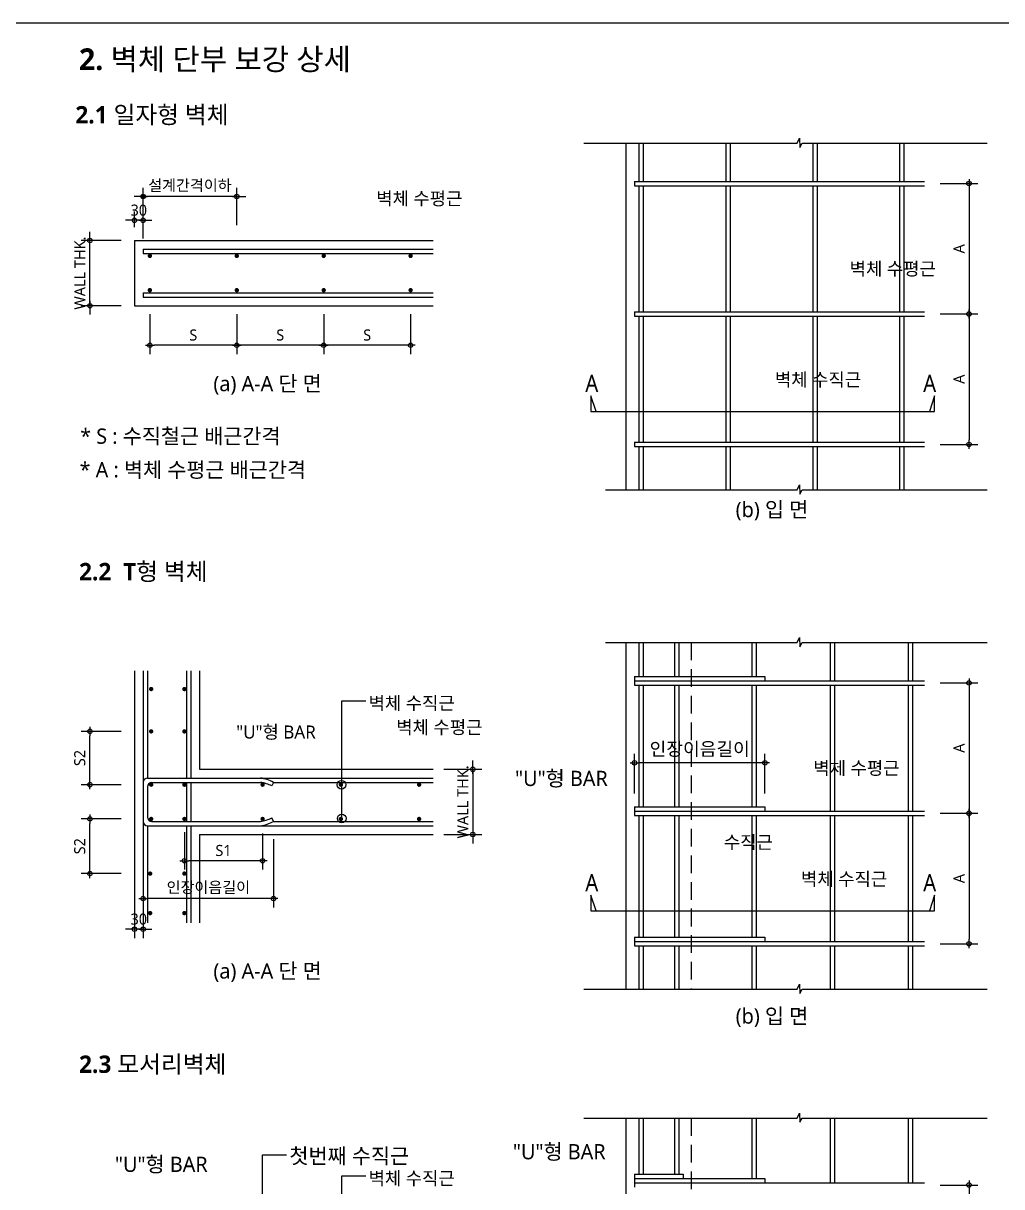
# Model space of a CAD drawing. Header units: millimetres. Extents: x 4573 to 501064, y -176100 to -4304.
# Drawn here: x 280742 to 302814, y -91638 to -65400 of the extents above; entities that cross this region are included whole.
import ezdxf
from ezdxf.enums import TextEntityAlignment as Align

# ---------------------------------------------------------------- set-up
doc = ezdxf.new("R2010")
doc.units = ezdxf.units.MM
doc.header["$LTSCALE"] = 800
doc.linetypes.add('HIDDENX2', pattern=[0.75, 0.5, -0.25])
doc.linetypes.add('PHANTOM', pattern=[25, 20, -1, 1, -1, 1, -1])
doc.layers.get('Defpoints').update_dxf_attribs({"color": 147})
for name, color, linetype in [('BAR', 40, 'Continuous'), ('BAR-S', 4, 'Continuous'), ('DIM', 7, 'Continuous'), ('ELE4', 4, 'Continuous'), ('HID', 7, 'HIDDENX2'), ('MIDDLE', 6, 'Continuous'), ('RXLEADER', 7, 'Continuous'), ('SYM', 7, 'Continuous'), ('TEXT', 3, 'Continuous'), ('W1', 2, 'Continuous')]:
    doc.layers.add(name, color=color, linetype=linetype)
doc.styles.get("Standard").update_dxf_attribs({"font": 'malgun.ttf'})
doc.styles.add('XR-SHEET-맑은고딕', font='malgun.ttf')
doc.styles.add('맑은고딕B', font='malgunbd.ttf')
doc.dimstyles.new('DIM1', dxfattribs={"dimscale": 10, "dimtxt": 3, "dimasz": 1, "dimexe": 2, "dimexo": 3, "dimgap": 1, "dimtad": 1, "dimdec": 0, "dimzin": 0, "dimdsep": 46, "dimtxsty": 'XR-SHEET-맑은고딕', "dimblk1": 'DIMDOT', "dimblk2": 'DIMDOT', "dimsah": 1, "dimcen": -1, "dimdle": 1.5, "dimclrt": 3, "dimadec": 0, "dimazin": 0, "dimtfac": 1, "dimtdec": 0, "dimtix": 1, "dimtmove": 2, "dimatfit": 3, "dimldrblk": 'DIMDOT', "dimfxl": 1, "dimtvp": 1, "dimtolj": 1, "dimtzin": 0, "dimarcsym": 0})

# ---------------------------------------------------------------- blocks, each defined once
blk = doc.blocks.new('DIMDOT')
at = {"layer": 'DIM'}
blk.add_line((1, 0), (-1, 0), dxfattribs=at)
blk.add_circle((0, 0), 0.5, dxfattribs=at)
blk = doc.blocks.new('*D314')
at = {"layer": 'Defpoints', "color": 0, "transparency": 16777216}
for p in [(289930, -82225), (289930, -83695), (290884, -83695)]:
    blk.add_point(p, dxfattribs=at)
at = {"layer": 'DIM', "color": 0, "lineweight": -2, "transparency": 16777216}
for p, q in [((290884, -82125), (290884, -82025)), ((290230, -82225), (291084, -82225)), ((290884, -82225), (290884, -83695)), ((290230, -83695), (291084, -83695)), ((290884, -83795), (290884, -83895))]:
    blk.add_line(p, q, dxfattribs=at)
at = {"layer": 'DIM', "color": 0, "lineweight": -2, "transparency": 16777216, "xscale": 100, "yscale": 100, "zscale": 100}
for p, rotation in [((290884, -82225), 270), ((290884, -83695), 90)]:
    blk.add_blockref('DIMDOT', p, dxfattribs=dict(at, rotation=rotation))
at = {"layer": 'DIM', "color": 4, "transparency": 16777216, "insert": (290659, -82960), "char_height": 250, "attachment_point": 5, "rotation": 90}
blk.add_mtext('\\A1;WALL THK.', dxfattribs=at)
blk = doc.blocks.new('*D318')
at = {"layer": 'Defpoints', "color": 0, "transparency": 16777216}
for p in [(287519, -71658), (289480, -71658), (287519, -72662)]:
    blk.add_point(p, dxfattribs=at)
at = {"layer": 'DIM', "color": 0, "lineweight": -2, "transparency": 16777216}
for p, q in [((287519, -71958), (287519, -72862)), ((289480, -71958), (289480, -72862)), ((289380, -72662), (287619, -72662))]:
    blk.add_line(p, q, dxfattribs=at)
at = {"layer": 'DIM', "color": 0, "lineweight": -2, "transparency": 16777216, "xscale": 100, "yscale": 100, "zscale": 100, "rotation": 180}
blk.add_blockref('DIMDOT', (287519, -72662), dxfattribs=at)
at = {"layer": 'DIM', "color": 0, "lineweight": -2, "transparency": 16777216, "xscale": 100, "yscale": 100, "zscale": 100}
blk.add_blockref('DIMDOT', (289480, -72662), dxfattribs=at)
at = {"layer": 'DIM', "color": 4, "transparency": 16777216, "insert": (288500, -72432), "char_height": 250, "attachment_point": 5}
blk.add_mtext('\\A1;S', dxfattribs=at)
blk = doc.blocks.new('*D319')
at = {"layer": 'Defpoints', "color": 0, "transparency": 16777216}
for p in [(283250, -69844), (283250, -70300), (283446, -70300)]:
    blk.add_point(p, dxfattribs=at)
at = {"layer": 'DIM', "color": 0, "lineweight": -2, "transparency": 16777216}
for p, q in [((283250, -70000), (283250, -69644)), ((283446, -70000), (283446, -69644)), ((283150, -69844), (283050, -69844)), ((283446, -69844), (283250, -69844)), ((283546, -69844), (283646, -69844))]:
    blk.add_line(p, q, dxfattribs=at)
at = {"layer": 'DIM', "color": 0, "lineweight": -2, "transparency": 16777216, "xscale": 100, "yscale": 100, "zscale": 100}
blk.add_blockref('DIMDOT', (283250, -69844), dxfattribs=at)
at = {"layer": 'DIM', "color": 0, "lineweight": -2, "transparency": 16777216, "xscale": 100, "yscale": 100, "zscale": 100, "rotation": 180}
blk.add_blockref('DIMDOT', (283446, -69844), dxfattribs=at)
at = {"layer": 'DIM', "color": 4, "transparency": 16777216, "insert": (283348, -69616), "char_height": 250, "attachment_point": 5}
blk.add_mtext('\\A1;30', dxfattribs=at)
blk = doc.blocks.new('_Dot')
at = {"color": 0, "linetype": 'ByBlock', "lineweight": -2}
blk.add_line((-0.5, 0), (-1, 0), dxfattribs=at)
at = {"color": 0, "linetype": 'ByBlock', "const_width": 0.5}
blk.add_lwpolyline([(-0.25, 0, 1), (0.25, 0, 1)], format="xyb", close=True, dxfattribs=at)
blk = doc.blocks.new('*D320')
at = {"layer": 'Defpoints', "color": 0, "transparency": 16777216}
for p in [(285559, -71658), (287519, -71658), (285559, -72662)]:
    blk.add_point(p, dxfattribs=at)
at = {"layer": 'DIM', "color": 0, "lineweight": -2, "transparency": 16777216}
for p, q in [((285559, -71958), (285559, -72862)), ((287519, -71958), (287519, -72862)), ((287419, -72662), (285659, -72662))]:
    blk.add_line(p, q, dxfattribs=at)
at = {"layer": 'DIM', "color": 0, "lineweight": -2, "transparency": 16777216, "xscale": 100, "yscale": 100, "zscale": 100, "rotation": 180}
blk.add_blockref('DIMDOT', (285559, -72662), dxfattribs=at)
at = {"layer": 'DIM', "color": 0, "lineweight": -2, "transparency": 16777216, "xscale": 100, "yscale": 100, "zscale": 100}
blk.add_blockref('DIMDOT', (287519, -72662), dxfattribs=at)
at = {"layer": 'DIM', "color": 4, "transparency": 16777216, "insert": (286539, -72432), "char_height": 250, "attachment_point": 5}
blk.add_mtext('\\A1;S', dxfattribs=at)
blk = doc.blocks.new('*D321')
at = {"layer": 'Defpoints', "color": 0, "transparency": 16777216}
for p in [(283598, -71658), (285559, -71658), (283598, -72662)]:
    blk.add_point(p, dxfattribs=at)
at = {"layer": 'DIM', "color": 0, "lineweight": -2, "transparency": 16777216}
for p, q in [((283598, -71958), (283598, -72862)), ((285559, -71958), (285559, -72862)), ((285459, -72662), (283698, -72662))]:
    blk.add_line(p, q, dxfattribs=at)
at = {"layer": 'DIM', "color": 0, "lineweight": -2, "transparency": 16777216, "xscale": 100, "yscale": 100, "zscale": 100, "rotation": 180}
blk.add_blockref('DIMDOT', (283598, -72662), dxfattribs=at)
at = {"layer": 'DIM', "color": 0, "lineweight": -2, "transparency": 16777216, "xscale": 100, "yscale": 100, "zscale": 100}
blk.add_blockref('DIMDOT', (285559, -72662), dxfattribs=at)
at = {"layer": 'DIM', "color": 4, "transparency": 16777216, "insert": (284578, -72432), "char_height": 250, "attachment_point": 5}
blk.add_mtext('\\A1;S', dxfattribs=at)
blk = doc.blocks.new('*D291')
at = {"layer": 'Defpoints', "color": 0, "transparency": 16777216}
for p in [(301122, -91600), (301122, -97482), (302076, -97482)]:
    blk.add_point(p, dxfattribs=at)
at = {"layer": 'DIM', "color": 0, "lineweight": -2, "transparency": 16777216}
for p, q in [((301422, -91600), (302276, -91600)), ((302076, -91700), (302076, -97382)), ((301422, -97482), (302276, -97482))]:
    blk.add_line(p, q, dxfattribs=at)
at = {"layer": 'DIM', "color": 0, "lineweight": -2, "transparency": 16777216, "xscale": 100, "yscale": 100, "zscale": 100}
for p, rotation in [((302076, -91600), 90), ((302076, -97482), 270)]:
    blk.add_blockref('DIMDOT', p, dxfattribs=dict(at, rotation=rotation))
at = {"layer": 'DIM', "color": 4, "transparency": 16777216, "insert": (301850, -94541), "char_height": 250, "attachment_point": 5, "rotation": 90}
blk.add_mtext('\\A1;2A', dxfattribs=at)
blk = doc.blocks.new('*D326')
at = {"layer": 'Defpoints', "color": 0, "transparency": 16777216}
for p in [(301122, -71956), (301122, -74897), (302076, -74897)]:
    blk.add_point(p, dxfattribs=at)
at = {"layer": 'DIM', "color": 0, "lineweight": -2, "transparency": 16777216}
for p, q in [((301422, -71956), (302276, -71956)), ((302076, -72056), (302076, -74797)), ((301422, -74897), (302276, -74897))]:
    blk.add_line(p, q, dxfattribs=at)
at = {"layer": 'DIM', "color": 0, "lineweight": -2, "transparency": 16777216, "xscale": 100, "yscale": 100, "zscale": 100}
for p, rotation in [((302076, -71956), 90), ((302076, -74897), 270)]:
    blk.add_blockref('DIMDOT', p, dxfattribs=dict(at, rotation=rotation))
at = {"layer": 'DIM', "color": 4, "transparency": 16777216, "insert": (301851, -73427), "char_height": 250, "attachment_point": 5, "rotation": 90}
blk.add_mtext('\\A1;A', dxfattribs=at)
blk = doc.blocks.new('*D328')
at = {"layer": 'Defpoints', "color": 0, "transparency": 16777216}
for p in [(301122, -83217), (301122, -86158), (302076, -86158)]:
    blk.add_point(p, dxfattribs=at)
at = {"layer": 'DIM', "color": 0, "lineweight": -2, "transparency": 16777216}
for p, q in [((301422, -83217), (302276, -83217)), ((302076, -83317), (302076, -86058)), ((301422, -86158), (302276, -86158))]:
    blk.add_line(p, q, dxfattribs=at)
at = {"layer": 'DIM', "color": 0, "lineweight": -2, "transparency": 16777216, "xscale": 100, "yscale": 100, "zscale": 100}
for p, rotation in [((302076, -83217), 90), ((302076, -86158), 270)]:
    blk.add_blockref('DIMDOT', p, dxfattribs=dict(at, rotation=rotation))
at = {"layer": 'DIM', "color": 4, "transparency": 16777216, "insert": (301851, -84688), "char_height": 250, "attachment_point": 5, "rotation": 90}
blk.add_mtext('\\A1;A', dxfattribs=at)
blk = doc.blocks.new('*D323')
at = {"layer": 'Defpoints', "color": 0, "transparency": 16777216}
for p in [(301122, -80276), (301122, -83217), (302076, -83217)]:
    blk.add_point(p, dxfattribs=at)
at = {"layer": 'DIM', "color": 0, "lineweight": -2, "transparency": 16777216}
for p, q in [((301422, -80276), (302276, -80276)), ((302076, -80376), (302076, -83117)), ((301422, -83217), (302276, -83217))]:
    blk.add_line(p, q, dxfattribs=at)
at = {"layer": 'DIM', "color": 0, "lineweight": -2, "transparency": 16777216, "xscale": 100, "yscale": 100, "zscale": 100}
for p, rotation in [((302076, -80276), 90), ((302076, -83217), 270)]:
    blk.add_blockref('DIMDOT', p, dxfattribs=dict(at, rotation=rotation))
at = {"layer": 'DIM', "color": 4, "transparency": 16777216, "insert": (301851, -81747), "char_height": 250, "attachment_point": 5, "rotation": 90}
blk.add_mtext('\\A1;A', dxfattribs=at)
blk = doc.blocks.new('*D333')
at = {"layer": 'Defpoints', "color": 0, "transparency": 16777216}
for p in [(301122, -69015), (301122, -71956), (302076, -71956)]:
    blk.add_point(p, dxfattribs=at)
at = {"layer": 'DIM', "color": 0, "lineweight": -2, "transparency": 16777216}
for p, q in [((301422, -69015), (302276, -69015)), ((302076, -69115), (302076, -71856)), ((301422, -71956), (302276, -71956))]:
    blk.add_line(p, q, dxfattribs=at)
at = {"layer": 'DIM', "color": 0, "lineweight": -2, "transparency": 16777216, "xscale": 100, "yscale": 100, "zscale": 100}
for p, rotation in [((302076, -69015), 90), ((302076, -71956), 270)]:
    blk.add_blockref('DIMDOT', p, dxfattribs=dict(at, rotation=rotation))
at = {"layer": 'DIM', "color": 4, "transparency": 16777216, "insert": (301851, -70486), "char_height": 250, "attachment_point": 5, "rotation": 90}
blk.add_mtext('\\A1;A', dxfattribs=at)
blk = doc.blocks.new('*D337')
at = {"layer": 'Defpoints', "color": 0, "transparency": 16777216}
for p in [(283446, -69308), (283446, -70300), (285559, -70251)]:
    blk.add_point(p, dxfattribs=at)
at = {"layer": 'DIM', "color": 0, "lineweight": -2, "transparency": 16777216}
for p, q in [((283446, -70000), (283446, -69108)), ((285559, -69951), (285559, -69108)), ((283346, -69308), (283246, -69308)), ((285559, -69308), (283446, -69308)), ((285659, -69308), (285759, -69308))]:
    blk.add_line(p, q, dxfattribs=at)
at = {"layer": 'DIM', "color": 0, "lineweight": -2, "transparency": 16777216, "xscale": 100, "yscale": 100, "zscale": 100}
blk.add_blockref('DIMDOT', (283446, -69308), dxfattribs=at)
at = {"layer": 'DIM', "color": 0, "lineweight": -2, "transparency": 16777216, "xscale": 100, "yscale": 100, "zscale": 100, "rotation": 180}
blk.add_blockref('DIMDOT', (285559, -69308), dxfattribs=at)
at = {"layer": 'DIM', "color": 4, "transparency": 16777216, "insert": (284502, -69069), "char_height": 250, "attachment_point": 5}
blk.add_mtext('\\A1;설계간격이하', dxfattribs=at)
blk = doc.blocks.new('*D340')
at = {"layer": 'Defpoints', "color": 0, "transparency": 16777216}
for p in [(282246, -70300), (283250, -70300), (283250, -71770)]:
    blk.add_point(p, dxfattribs=at)
at = {"layer": 'DIM', "color": 0, "lineweight": -2, "transparency": 16777216}
for p, q in [((282950, -70300), (282046, -70300)), ((282246, -70200), (282246, -70100)), ((282246, -71770), (282246, -70300)), ((282950, -71770), (282046, -71770)), ((282246, -71870), (282246, -71970))]:
    blk.add_line(p, q, dxfattribs=at)
at = {"layer": 'DIM', "color": 0, "lineweight": -2, "transparency": 16777216, "xscale": 100, "yscale": 100, "zscale": 100}
for p, rotation in [((282246, -70300), 270), ((282246, -71770), 90)]:
    blk.add_blockref('DIMDOT', p, dxfattribs=dict(at, rotation=rotation))
at = {"layer": 'DIM', "color": 4, "transparency": 16777216, "insert": (282021, -71035), "char_height": 250, "attachment_point": 5, "rotation": 90}
blk.add_mtext('\\A1;WALL THK.', dxfattribs=at)
blk = doc.blocks.new('*D341')
at = {"layer": 'Defpoints', "color": 0, "transparency": 16777216}
for p in [(282246, -81369), (283250, -81369), (283250, -82571)]:
    blk.add_point(p, dxfattribs=at)
at = {"layer": 'DIM', "color": 0, "lineweight": -2, "transparency": 16777216}
for p, q in [((282950, -81369), (282046, -81369)), ((282246, -82471), (282246, -81469)), ((282950, -82571), (282046, -82571))]:
    blk.add_line(p, q, dxfattribs=at)
at = {"layer": 'DIM', "color": 0, "lineweight": -2, "transparency": 16777216, "xscale": 100, "yscale": 100, "zscale": 100}
for p, rotation in [((282246, -81369), 90), ((282246, -82571), 270)]:
    blk.add_blockref('DIMDOT', p, dxfattribs=dict(at, rotation=rotation))
at = {"layer": 'DIM', "color": 4, "transparency": 16777216, "insert": (282017, -81970), "char_height": 250, "attachment_point": 5, "rotation": 90}
blk.add_mtext('\\A1;S2', dxfattribs=at)
blk = doc.blocks.new('*D342')
at = {"layer": 'Defpoints', "color": 0, "transparency": 16777216}
for p in [(282246, -83344), (283250, -83344), (283250, -84576)]:
    blk.add_point(p, dxfattribs=at)
at = {"layer": 'DIM', "color": 0, "lineweight": -2, "transparency": 16777216}
for p, q in [((282950, -83344), (282046, -83344)), ((282246, -84476), (282246, -83444)), ((282950, -84576), (282046, -84576))]:
    blk.add_line(p, q, dxfattribs=at)
at = {"layer": 'DIM', "color": 0, "lineweight": -2, "transparency": 16777216, "xscale": 100, "yscale": 100, "zscale": 100}
for p, rotation in [((282246, -83344), 90), ((282246, -84576), 270)]:
    blk.add_blockref('DIMDOT', p, dxfattribs=dict(at, rotation=rotation))
at = {"layer": 'DIM', "color": 4, "transparency": 16777216, "insert": (282017, -83960), "char_height": 250, "attachment_point": 5, "rotation": 90}
blk.add_mtext('\\A1;S2', dxfattribs=at)
blk = doc.blocks.new('*D343')
at = {"layer": 'Defpoints', "color": 0, "transparency": 16777216}
for p in [(283446, -83462), (286387, -83499), (283446, -85140)]:
    blk.add_point(p, dxfattribs=at)
at = {"layer": 'DIM', "color": 0, "lineweight": -2, "transparency": 16777216}
for p, q in [((283446, -83762), (283446, -85340)), ((286387, -83799), (286387, -85340)), ((286287, -85140), (283546, -85140))]:
    blk.add_line(p, q, dxfattribs=at)
at = {"layer": 'DIM', "color": 0, "lineweight": -2, "transparency": 16777216, "xscale": 100, "yscale": 100, "zscale": 100, "rotation": 180}
blk.add_blockref('DIMDOT', (283446, -85140), dxfattribs=at)
at = {"layer": 'DIM', "color": 0, "lineweight": -2, "transparency": 16777216, "xscale": 100, "yscale": 100, "zscale": 100}
blk.add_blockref('DIMDOT', (286387, -85140), dxfattribs=at)
at = {"layer": 'DIM', "color": 4, "transparency": 16777216, "insert": (284917, -84900), "char_height": 250, "attachment_point": 5}
blk.add_mtext('\\A1;\\A1;인장이음길이', dxfattribs=at)
blk = doc.blocks.new('*D344')
at = {"layer": 'Defpoints', "color": 0, "transparency": 16777216}
for p in [(283250, -84840), (283446, -84840), (283250, -85831)]:
    blk.add_point(p, dxfattribs=at)
at = {"layer": 'DIM', "color": 0, "lineweight": -2, "transparency": 16777216}
for p, q in [((283250, -85140), (283250, -86031)), ((283446, -85140), (283446, -86031)), ((283150, -85831), (283050, -85831)), ((283446, -85831), (283250, -85831)), ((283546, -85831), (283646, -85831))]:
    blk.add_line(p, q, dxfattribs=at)
at = {"layer": 'DIM', "color": 0, "lineweight": -2, "transparency": 16777216, "xscale": 100, "yscale": 100, "zscale": 100}
blk.add_blockref('DIMDOT', (283250, -85831), dxfattribs=at)
at = {"layer": 'DIM', "color": 0, "lineweight": -2, "transparency": 16777216, "xscale": 100, "yscale": 100, "zscale": 100, "rotation": 180}
blk.add_blockref('DIMDOT', (283446, -85831), dxfattribs=at)
at = {"layer": 'DIM', "color": 4, "transparency": 16777216, "insert": (283348, -85603), "char_height": 250, "attachment_point": 5}
blk.add_mtext('\\A1;30', dxfattribs=at)
blk = doc.blocks.new('*D345')
at = {"layer": 'Defpoints', "color": 0, "transparency": 16777216}
for p in [(284377, -83344), (286141, -83372), (284377, -84287)]:
    blk.add_point(p, dxfattribs=at)
at = {"layer": 'DIM', "color": 0, "lineweight": -2, "transparency": 16777216}
for p, q in [((284377, -83644), (284377, -84487)), ((286141, -83672), (286141, -84487)), ((286041, -84287), (284477, -84287))]:
    blk.add_line(p, q, dxfattribs=at)
at = {"layer": 'DIM', "color": 0, "lineweight": -2, "transparency": 16777216, "xscale": 100, "yscale": 100, "zscale": 100, "rotation": 180}
blk.add_blockref('DIMDOT', (284377, -84287), dxfattribs=at)
at = {"layer": 'DIM', "color": 0, "lineweight": -2, "transparency": 16777216, "xscale": 100, "yscale": 100, "zscale": 100}
blk.add_blockref('DIMDOT', (286141, -84287), dxfattribs=at)
at = {"layer": 'DIM', "color": 4, "transparency": 16777216, "insert": (285259, -84057), "char_height": 250, "attachment_point": 5}
blk.add_mtext('\\A1;S1', dxfattribs=at)
blk = doc.blocks.new('*D347')
at = {"layer": 'Defpoints', "color": 0, "transparency": 16777216}
for p in [(294530, -91551), (297472, -91551), (294530, -92542)]:
    blk.add_point(p, dxfattribs=at)
at = {"layer": 'DIM', "color": 0, "lineweight": -2, "transparency": 16777216}
for p, q in [((294530, -91851), (294530, -92742)), ((297472, -91851), (297472, -92742)), ((297372, -92542), (294630, -92542))]:
    blk.add_line(p, q, dxfattribs=at)
at = {"layer": 'DIM', "color": 0, "lineweight": -2, "transparency": 16777216, "xscale": 100, "yscale": 100, "zscale": 100, "rotation": 180}
blk.add_blockref('DIMDOT', (294530, -92542), dxfattribs=at)
at = {"layer": 'DIM', "color": 0, "lineweight": -2, "transparency": 16777216, "xscale": 100, "yscale": 100, "zscale": 100}
blk.add_blockref('DIMDOT', (297472, -92542), dxfattribs=at)
at = {"layer": 'DIM', "color": 3, "transparency": 16777216, "insert": (296001, -92246), "char_height": 300, "attachment_point": 5, "style": 'XR-SHEET-맑은고딕'}
blk.add_mtext('\\A1;인장이음길이', dxfattribs=at)
blk = doc.blocks.new('*D348')
at = {"layer": 'Defpoints', "color": 0, "transparency": 16777216}
for p in [(294530, -82079), (294530, -83070), (297472, -83070)]:
    blk.add_point(p, dxfattribs=at)
at = {"layer": 'DIM', "color": 0, "lineweight": -2, "transparency": 16777216}
for p, q in [((294530, -82770), (294530, -81879)), ((297372, -82079), (294630, -82079)), ((297472, -82770), (297472, -81879))]:
    blk.add_line(p, q, dxfattribs=at)
at = {"layer": 'DIM', "color": 0, "lineweight": -2, "transparency": 16777216, "xscale": 100, "yscale": 100, "zscale": 100, "rotation": 180}
blk.add_blockref('DIMDOT', (294530, -82079), dxfattribs=at)
at = {"layer": 'DIM', "color": 0, "lineweight": -2, "transparency": 16777216, "xscale": 100, "yscale": 100, "zscale": 100}
blk.add_blockref('DIMDOT', (297472, -82079), dxfattribs=at)
at = {"layer": 'DIM', "color": 3, "transparency": 16777216, "insert": (296001, -81782), "char_height": 300, "attachment_point": 5, "style": 'XR-SHEET-맑은고딕'}
blk.add_mtext('\\A1;인장이음길이', dxfattribs=at)

msp = doc.modelspace()

# ---------------------------------------------------------------- linework, layer by layer
at = {"layer": 'BAR'}
for p, q in [((294628.5, -68105.2), (294628.5, -68966.1)), ((294726.5, -68105.2), (294726.5, -68966.1)), ((296589.3, -68105.2), (296589.3, -68966.1)), ((296687.3, -68105.2), (296687.3, -68966.1)), ((298550, -68105.2), (298550, -68966.1)), ((298648.1, -68105.2), (298648.1, -68966.1)), ((300510.8, -68105.2), (300510.8, -68966.1)), ((300608.9, -68105.2), (300608.9, -68966.1)), ((294530.4, -68966.1), (301075.7, -68966.1)), ((294530.4, -68966.1), (294530.4, -69064.1)), ((294530.4, -69064.1), (301075.7, -69064.1)), ((294628.5, -69064.1), (294628.5, -71907.3)), ((294726.5, -69064.1), (294726.5, -71907.3)), ((296589.3, -69064.1), (296589.3, -71907.3)), ((296687.3, -69064.1), (296687.3, -71907.3)), ((298550, -69064.1), (298550, -71907.3)), ((298648.1, -69064.1), (298648.1, -71907.3)), ((300510.8, -69064.1), (300510.8, -71907.3)), ((300608.9, -69064.1), (300608.9, -71907.3)), ((283446, -70495.7), (286093.1, -70495.7)), ((283446, -70495.7), (283446, -70593.8)), ((286093.1, -70495.7), (289991.3, -70495.7)), ((283446, -70593.8), (289991.3, -70593.8)), ((283446, -71476.1), (289991.3, -71476.1)), ((283446, -71476.1), (283446, -71574.2)), ((283446, -71574.2), (286093.1, -71574.2)), ((286093.1, -71574.2), (289991.3, -71574.2)), ((294530.4, -71907.3), (301075.7, -71907.3)), ((294530.4, -71907.3), (294530.4, -72005.3)), ((294530.4, -72005.3), (301075.7, -72005.3)), ((294628.5, -72005.3), (294628.5, -74848.4)), ((294726.5, -72005.3), (294726.5, -74848.4)), ((296589.3, -72005.3), (296589.3, -74848.4)), ((296687.3, -72005.3), (296687.3, -74848.4)), ((298550, -72005.3), (298550, -74848.4)), ((298648.1, -72005.3), (298648.1, -74848.4)), ((300510.8, -72005.3), (300510.8, -74848.4)), ((300608.9, -72005.3), (300608.9, -74848.4)), ((294530.4, -74848.4), (301075.7, -74848.4)), ((294530.4, -74848.4), (294530.4, -74946.5)), ((294530.4, -74946.5), (301075.7, -74946.5)), ((294628.5, -74946.5), (294628.5, -75922.4)), ((294726.5, -74946.5), (294726.5, -75922.4)), ((296589.3, -74946.5), (296589.3, -75922.4)), ((296687.3, -74946.5), (296687.3, -75922.4)), ((298550, -74946.5), (298550, -75922.4)), ((298648.1, -74946.5), (298648.1, -75922.4)), ((300510.8, -74946.5), (300510.8, -75922.4)), ((300608.9, -74946.5), (300608.9, -75922.4)), ((294628.5, -79366.1), (294628.5, -80129)), ((294726.5, -79366.1), (294726.5, -80129)), ((295435.6, -79366.1), (295435.6, -80129)), ((295533.6, -79366.1), (295533.6, -80129)), ((297177.5, -79366.1), (297177.5, -80129)), ((297275.5, -79366.1), (297275.5, -80129)), ((298942.2, -79366.1), (298942.2, -80227)), ((299040.2, -79366.1), (299040.2, -80227)), ((300706.9, -79366.1), (300706.9, -80227)), ((300804.9, -79366.1), (300804.9, -80227)), ((283446, -80002.7), (283446, -82518.8)), ((283544.1, -80002.7), (283544.1, -82420.8)), ((284426.4, -80002.7), (284426.4, -82420.8)), ((284524.5, -80002.7), (284524.5, -82420.8)), ((294530.4, -80129), (297471.6, -80129)), ((294530.4, -80129), (294530.4, -80325)), ((294530.4, -80227), (301075.7, -80227)), ((297471.6, -80129), (297471.6, -80227)), ((294530.4, -80325), (301075.7, -80325)), ((294628.5, -80325), (294628.5, -83070.1)), ((294726.5, -80325), (294726.5, -83070.1)), ((295435.6, -80325), (295435.6, -83070.1)), ((295533.6, -80325), (295533.6, -83070.1)), ((297177.5, -80325), (297177.5, -83070.1)), ((297275.5, -80325), (297275.5, -83070.1)), ((298942.2, -80325), (298942.2, -83168.2)), ((299040.2, -80325), (299040.2, -83168.2)), ((300706.9, -80325), (300706.9, -83168.2)), ((300804.9, -80325), (300804.9, -83168.2)), ((283446, -82518.8), (283446, -83401.2)), ((283544.1, -82420.8), (286093.1, -82420.8)), ((283544.1, -82616.9), (283544.1, -83303.2)), ((283642.1, -82518.8), (286093.1, -82518.8)), ((284426.4, -82518.8), (284426.4, -83401.2)), ((284524.5, -82518.8), (284524.5, -83401.2)), ((286093.1, -82420.8), (289991.3, -82420.8)), ((286387.2, -82518.8), (286349.9, -82598.5)), ((286387.2, -82518.8), (289991.3, -82518.8)), ((294530.4, -83070.1), (297471.6, -83070.1)), ((294530.4, -83070.1), (294530.4, -83266.2)), ((294530.4, -83168.2), (301075.7, -83168.2)), ((297471.6, -83070.1), (297471.6, -83168.2)), ((283446, -83401.2), (283446, -85688.5)), ((283642.1, -83401.2), (286093.1, -83401.2)), ((286387.2, -83401.2), (286349.9, -83321.6)), ((286387.2, -83401.2), (289991.3, -83401.2)), ((294530.4, -83266.2), (301075.7, -83266.2)), ((294628.5, -83266.2), (294628.5, -86011.3)), ((294726.5, -83266.2), (294726.5, -86011.3)), ((295435.6, -83266.2), (295435.6, -86011.3)), ((295533.6, -83266.2), (295533.6, -86011.3)), ((297177.5, -83266.2), (297177.5, -86011.3)), ((297275.5, -83266.2), (297275.5, -86011.3)), ((298942.2, -83266.2), (298942.2, -86109.3)), ((299040.2, -83266.2), (299040.2, -86109.3)), ((300706.9, -83266.2), (300706.9, -86109.3)), ((300804.9, -83266.2), (300804.9, -86109.3)), ((283544.1, -83499.2), (283544.1, -85688.5)), ((283544.1, -83499.2), (286093.1, -83499.2)), ((284426.4, -83499.2), (284426.4, -85688.5)), ((284524.5, -83499.2), (284524.5, -85688.5)), ((286093.1, -83499.2), (289991.3, -83499.2)), ((294530.4, -86011.3), (297471.6, -86011.3)), ((294530.4, -86011.3), (294530.4, -86207.4)), ((297471.6, -86011.3), (297471.6, -86109.3)), ((294530.4, -86109.3), (301075.7, -86109.3)), ((294530.4, -86207.4), (301075.7, -86207.4)), ((294628.5, -86207.4), (294628.5, -87183.3)), ((294726.5, -86207.4), (294726.5, -87183.3)), ((295435.6, -86207.4), (295435.6, -87183.3)), ((295533.6, -86207.4), (295533.6, -87183.3)), ((297177.5, -86207.4), (297177.5, -87183.3)), ((297275.5, -86207.4), (297275.5, -87183.3)), ((298942.2, -86207.4), (298942.2, -87183.3)), ((299040.2, -86207.4), (299040.2, -87183.3)), ((300706.9, -86207.4), (300706.9, -87183.3)), ((300804.9, -86207.4), (300804.9, -87183.3)), ((294628.5, -90091.3), (294628.5, -91353)), ((294726.5, -90091.3), (294726.5, -91353)), ((295435.6, -90091.3), (295435.6, -91353)), ((295533.6, -90091.3), (295533.6, -91353)), ((297177.5, -90091.3), (297177.5, -91453.1)), ((297275.5, -90091.3), (297275.5, -91453.1)), ((298942.2, -90091.3), (298942.2, -91551.1)), ((299040.2, -90091.3), (299040.2, -91551.1)), ((300706.9, -90091.3), (300706.9, -91551.1)), ((300804.9, -90091.3), (300804.9, -91551.1)), ((294530.4, -91353), (294530.4, -91549)), ((294530.4, -91353), (295631.6, -91353)), ((294530.4, -91453.1), (297471.6, -91453.1)), ((294530.4, -91453.1), (294530.4, -91649.1)), ((294530.4, -91551.1), (301075.7, -91551.1)), ((295631.6, -91353), (295631.6, -91451)), ((297471.6, -91453.1), (297471.6, -91551.1))]:
    msp.add_line(p, q, dxfattribs=at)
for centre, radius, start, end in [((283544.1, -82518.8), 98, 90, 180), ((283642.1, -82616.9), 98, 90, 180), ((285933.6, -83389.6), 981.8, 62.48113, 80.64897), ((285933.6, -83487.6), 981.8, 64.90803, 80.64897), ((283544.1, -83401.2), 98, 180, 270), ((283642.1, -83303.2), 98, 180, 270), ((285933.6, -82432.4), 981.8, 279.35103, 295.09197), ((285933.6, -82530.4), 981.8, 279.35103, 297.51887)]:
    msp.add_arc(centre, radius, start, end, dxfattribs=at)
at = {"layer": 'BAR-S', "const_width": 49}
for points in [[(283573.2, -70646.2, 1), (283622.3, -70646.2, 1)], [(285534, -70646.2, 1), (285583, -70646.2, 1)], [(287494.8, -70646.2, 1), (287543.8, -70646.2, 1)], [(289455.6, -70646.2, 1), (289504.6, -70646.2, 1)], [(283573.2, -71419.3, 1), (283622.3, -71419.3, 1)], [(285534, -71419.3, 1), (285583, -71419.3, 1)], [(287494.8, -71419.3, 1), (287543.8, -71419.3, 1)], [(289455.6, -71419.3, 1), (289504.6, -71419.3, 1)], [(283602.6, -80414.4, 1), (283651.7, -80414.4, 1)], [(284352.2, -80414.4, 1), (284401.3, -80414.4, 1)], [(283602.6, -81369.3, 1), (283651.7, -81369.3, 1)], [(284352.2, -81369.3, 1), (284401.3, -81369.3, 1)], [(283602.6, -82571.3, 1), (283651.7, -82571.3, 1)], [(284352.2, -82571.3, 1), (284401.3, -82571.3, 1)], [(286116.9, -82571.3, 1), (286166, -82571.3, 1)], [(287881.6, -82571.3, 1), (287930.7, -82571.3, 1)], [(289646.4, -82571.3, 1), (289695.4, -82571.3, 1)], [(283602.6, -83344.4, 1), (283651.7, -83344.4, 1)], [(284352.2, -83344.4, 1), (284401.3, -83344.4, 1)], [(286116.9, -83344.4, 1), (286166, -83344.4, 1)], [(287881.6, -83344.4, 1), (287930.7, -83344.4, 1)], [(289646.4, -83344.4, 1), (289695.4, -83344.4, 1)], [(283580.3, -84576.4, 1), (283629.3, -84576.4, 1)], [(284352.2, -84576.4, 1), (284401.3, -84576.4, 1)], [(283580.3, -85467.6, 1), (283629.3, -85467.6, 1)], [(284352.2, -85467.6, 1), (284401.3, -85467.6, 1)]]:
    msp.add_lwpolyline(points, format="xyb", close=True, dxfattribs=at)
at = {"layer": 'DIM'}
for p, q in [((283446, -70250.6), (283446, -69210.3)), ((283446, -83462.3), (283446, -85139.7))]:
    msp.add_line(p, q, dxfattribs=at)
at = {"layer": 'ELE4'}
msp.add_lwpolyline([(256950, -116700), (325650, -116700), (325650, -65400), (256950, -65400)], close=True, dxfattribs=at)
at = {"layer": 'HID'}
for p, q in [((295804.9, -79366.1), (295804.9, -87183.3)), ((295804.9, -90091.3), (295804.9, -98507.4))]:
    msp.add_line(p, q, dxfattribs=at)
at = {"layer": 'RXLEADER'}
for points in [[(288154.9, -71476.1, 0, 98, 0), (288154.9, -71182, 0, 0, 0), (288154.9, -69315.1, 0, 0, 0), (288608.1, -69315.1, 0, 0, 0)], [(288154.9, -70495.7, 0, 98, 0), (288154.9, -70201.6, 0, 0, 0), (288154.9, -69315.1, 0, 0, 0), (288608.1, -69315.1, 0, 0, 0)], [(298915.1, -71907.3, 0, 98, 0), (298915.1, -71613.1, 0, 0, 0), (298915.1, -70937, 0, 0, 0), (299368.3, -70937, 0, 0, 0)], [(296687.3, -73413, 0, 98, 0), (296981.4, -73413, 0, 0, 0), (297611.9, -73413, 0, 0, 0)], [(285028.2, -82420.8, 0, 98, 0), (285028.2, -82126.7, 0, 0, 0), (285028.2, -81373.8, 0, 0, 0), (285481.4, -81373.8, 0, 0, 0)], [(288606.7, -82420.8, 0, 98, 0), (288606.7, -82126.7, 0, 0, 0), (288606.7, -81240.1, 0, 0, 0), (289059.8, -81240.1, 0, 0, 0)], [(288606.7, -83401.2, 0, 98, 0), (288606.7, -83107.1, 0, 0, 0), (288606.7, -81240.1, 0, 0, 0), (289059.8, -81240.1, 0, 0, 0)], [(298096, -83168.2, 0, 98, 0), (298096, -82874.1, 0, 0, 0), (298096, -82197.9, 0, 0, 0), (298549.2, -82197.9, 0, 0, 0)], [(295240, -83070.1, 0, 98, 0), (295240, -82776, 0, 0, 0), (295240, -82479.1, 0, 0, 0), (294121.8, -82479.1, 0, 0, 0)], [(295533.6, -83844.8, 0, 98, 0), (295827.7, -83844.8, 0, 0, 0), (296458.2, -83844.8, 0, 0, 0)], [(297275.5, -84673.9, 0, 98, 0), (297569.7, -84673.9, 0, 0, 0), (298200.1, -84673.9, 0, 0, 0)], [(295240, -91353, 0, 98, 0), (295240, -91058.8, 0, 0, 0), (295240, -90897.8, 0, 0, 0), (294121.8, -90897.8, 0, 0, 0)], [(285263.4, -92658.7, 0, 98, 0), (285263.4, -92364.6, 0, 0, 0), (285263.4, -91147.4, 0, 0, 0), (284810.2, -91147.4, 0, 0, 0)]]:
    msp.add_lwpolyline(points, format="xyseb", dxfattribs=at)
for points in [[(287925.9, -83331.9), (287925.9, -80678.9), (288467.1, -80678.9)], [(286140.6, -93569.8), (286140.6, -90916.8), (286681.9, -90916.8)], [(287925.9, -93569.8), (287925.9, -91395.1), (288467.1, -91395.1)]]:
    msp.add_lwpolyline(points, dxfattribs=at)
for centre in [(287919.1, -82571.3), (287925.9, -83331.9)]:
    msp.add_circle(centre, 98, dxfattribs=at)
at = {"layer": 'SYM'}
for points in [[(293386, -68105.2), (298203, -68105.2), (298252.7, -67993.6), (298261.4, -68199.1), (298310.4, -68105.2), (302489.1, -68105.2)], [(293873.3, -75922.4), (298203, -75922.4), (298252.7, -75810.8), (298261.4, -76016.2), (298310.4, -75922.4), (302489.1, -75922.4)], [(293873.3, -79366.1), (298203, -79366.1), (298252.7, -79254.5), (298261.4, -79460), (298310.4, -79366.1), (302489.1, -79366.1)], [(293386, -87183.3), (298203, -87183.3), (298252.7, -87071.7), (298261.4, -87277.1), (298310.4, -87183.3), (302489.1, -87183.3)], [(293386, -90091.3), (298203, -90091.3), (298252.7, -89979.7), (298261.4, -90185.1), (298310.4, -90091.3), (302489.1, -90091.3)]]:
    msp.add_lwpolyline(points, dxfattribs=at)
at = {"layer": 'SYM', "linetype": 'PHANTOM'}
for points in [[(293664.1, -74157.6), (293546.4, -73804.7), (293546.4, -74157.6), (301301.1, -74157.6), (301301.1, -73804.7), (301183.4, -74157.6)], [(293664.1, -85418.5), (293546.4, -85065.6), (293546.4, -85418.5), (301301.1, -85418.5), (301301.1, -85065.6), (301183.4, -85418.5)]]:
    msp.add_lwpolyline(points, dxfattribs=at)
at = {"layer": 'W1'}
for p, q in [((294334.4, -68105.2), (294334.4, -75922.4)), ((283250, -70299.7), (289991.3, -70299.7)), ((283250, -70299.7), (283250, -71770.3)), ((283250, -71770.3), (289991.3, -71770.3)), ((294334.4, -79366.1), (294334.4, -87183.3)), ((283250, -80002.7), (283250, -85688.5)), ((284720.6, -80002.7), (284720.6, -82224.7)), ((284720.6, -82224.7), (289991.3, -82224.7)), ((284720.6, -83695.3), (284720.6, -85688.5)), ((284720.6, -83695.3), (289991.3, -83695.3)), ((294334.4, -90091.3), (294334.4, -98507.4))]:
    msp.add_line(p, q, dxfattribs=at)

# ---------------------------------------------------------------- block references
at = {"layer": 'DIM', "xscale": 98.0392156862745, "yscale": 98.0392156862745, "zscale": 98.0392156862745, "rotation": 180}
msp.add_blockref('_Dot', (283446, -69308.3), dxfattribs=at)

# ---------------------------------------------------------------- texts
at = {"layer": 'MIDDLE', "style": '맑은고딕B'}
msp.add_text('2. 벽체 단부 보강 상세', height=490.196, dxfattribs=at).set_placement((281999.1, -66456.4))
at = {"layer": 'TEXT', "style": '맑은고딕B'}
for s, p in [('2.1 일자형 벽체', (281915.8, -67659.2)), ('2.2  T형 벽체', (281999.1, -77962.1)), ('2.3 모서리벽체', (281999.1, -89071.5))]:
    msp.add_text(s, height=392.16, dxfattribs=at).set_placement(p)
at = {"layer": 'TEXT', "linetype": 'Continuous', "style": 'XR-SHEET-맑은고딕'}
for s, height, p in [('벽체 수평근', 294.12, (288703.5, -69499.4)), ('벽체 수평근', 294.12, (299382.9, -71083.7)), ('(a) A-A 단 면', 343.137, (285031.1, -73698.1)), ('벽체 수직근', 294.12, (297698, -73584.9)), ('* S : 수직철근 배근간격', 343.137, (282025.8, -74882.5)), ('* A : 벽체 수평근 배근간격', 343.137, (282012.5, -75641)), ('(b) 입 면', 343.14, (296812.8, -76537.5)), ('벽체 수직근', 294.12, (288530.9, -80879.9)), ('"U"형 BAR', 294.12, (285546.5, -81530.4)), ('벽체 수평근', 294.12, (289155.3, -81424.5)), ('벽체 수평근', 294.12, (298563.8, -82344.6)), ('"U"형 BAR', 343.14, (291835.7, -82601.3)), ('수직근', 294.12, (296544.3, -84016.7)), ('벽체 수직근', 294.12, (298286.2, -84845.8)), ('(a) A-A 단 면', 343.137, (285031.1, -86944.1)), ('(b) 입 면', 343.14, (296812.8, -87960.5)), ('첫번째 수직근', 343.14, (286745.6, -91117.8)), ('"U"형 BAR', 343.14, (291786.5, -91019.9)), ('"U"형 BAR', 343.14, (282809.6, -91303.9)), ('벽체 수직근', 294.12, (288530.9, -91596.1))]:
    msp.add_text(s, height=height, dxfattribs=at).set_placement(p)
at = {"layer": 'TEXT', "linetype": 'Continuous', "style": 'XR-SHEET-맑은고딕', "width": 0.9}
for p in [(293566.3, -73520.2), (301189, -73520.2), (293566.3, -84781.1), (301189, -84781.1)]:
    msp.add_text('A', height=392.2, dxfattribs=at).set_placement(p, align=Align.MIDDLE_CENTER)

# ---------------------------------------------------------------- dimensions: what is measured, and where the dimension line sits
at = {"layer": 'DIM'}
for base, p1, p2, text, picture, middle in [((283446, -69308.3), (285558.5, -70250.6), (283446, -70299.7), '설계간격이하', '*D337', (284502.3, -69068.8)), ((283250, -69844.1), (283446, -70299.7), (283250, -70299.7), '30', '*D319', (283348, -69616.4))]:
    dim = msp.add_linear_dim(base=base, p1=p1, p2=p2, text=text, dimstyle='DIM1', override={"dimscale": 100, "dimtxt": 2.5, "dimtxsty": 'Standard', "dimclrt": 4}, dxfattribs=at)
    dim.commit()
    dim.dimension.update_dxf_attribs({"geometry": picture, "text_midpoint": middle})
for base, p1, p2, angle, text, override, picture, middle in [((302075.8, -71956.3), (301122.3, -69015.1), (301122.3, -71956.3), 270, 'A', {"dimscale": 100, "dimtxt": 2.5, "dimtxsty": 'Standard', "dimclrt": 4}, '*D333', (301850.8, -70485.7)), ((282245.9, -70299.7), (283250, -71770.3), (283250, -70299.7), 90, 'WALL THK.', {"dimscale": 100, "dimtxt": 2.5, "dimtxsty": 'Standard', "dimclrt": 4}, '*D340', (282020.8, -71035)), ((283597.7, -72661.7), (285558.5, -71657.6), (283597.7, -71657.6), 180, 'S', {"dimscale": 100, "dimtxt": 2.5, "dimtxsty": 'Standard', "dimclrt": 4}, '*D321', (284578.1, -72432.4)), ((285558.5, -72661.7), (287519.3, -71657.6), (285558.5, -71657.6), 180, 'S', {"dimscale": 100, "dimtxt": 2.5, "dimtxsty": 'Standard', "dimclrt": 4}, '*D320', (286538.9, -72432.4)), ((287519.3, -72661.7), (289480.1, -71657.6), (287519.3, -71657.6), 180, 'S', {"dimscale": 100, "dimtxt": 2.5, "dimtxsty": 'Standard', "dimclrt": 4}, '*D318', (288499.7, -72432.4)), ((302075.8, -74897.5), (301122.3, -71956.3), (301122.3, -74897.5), 270, 'A', {"dimscale": 100, "dimtxt": 2.5, "dimtxsty": 'Standard', "dimclrt": 4}, '*D326', (301850.8, -73426.9)), ((302075.8, -83217.2), (301122.3, -80276), (301122.3, -83217.2), 270, 'A', {"dimscale": 100, "dimtxt": 2.5, "dimtxsty": 'Standard', "dimclrt": 4}, '*D323', (301850.8, -81746.6)), ((282245.9, -81369.3), (283250, -82571.3), (283250, -81369.3), 90, 'S2', {"dimscale": 100, "dimtxt": 2.5, "dimtxsty": 'Standard', "dimclrt": 4}, '*D341', (282016.7, -81970.3)), ((294530.4, -82078.8), (297471.6, -83070.1), (294530.4, -83070.1), 180, '인장이음길이', {"dimscale": 100}, '*D348', (296001, -81782.2)), ((290883.8, -83695.3), (289930.4, -82224.7), (289930.4, -83695.3), 270, 'WALL THK.', {"dimscale": 100, "dimtxt": 2.5, "dimtxsty": 'Standard', "dimclrt": 4}, '*D314', (290658.8, -82960)), ((302075.8, -86158.4), (301122.3, -83217.2), (301122.3, -86158.4), 270, 'A', {"dimscale": 100, "dimtxt": 2.5, "dimtxsty": 'Standard', "dimclrt": 4}, '*D328', (301850.8, -84687.8)), ((282245.9, -83344.4), (283250, -84576.4), (283250, -83344.4), 90, 'S2', {"dimscale": 100, "dimtxt": 2.5, "dimtxsty": 'Standard', "dimclrt": 4}, '*D342', (282016.7, -83960.4)), ((284376.7, -84286.8), (286141.5, -83372), (284376.7, -83344.4), 180, 'S1', {"dimscale": 100, "dimtxt": 2.5, "dimtxsty": 'Standard', "dimclrt": 4}, '*D345', (285259.1, -84057.5)), ((283446, -85139.7), (286387.2, -83499.2), (283446, -83462.3), 180, '\\A1;인장이음길이', {"dimscale": 100, "dimtxt": 2.5, "dimtxsty": 'Standard', "dimclrt": 4}, '*D343', (284916.6, -84900.2)), ((283250, -85831.1), (283446, -84839.7), (283250, -84839.7), 180, '30', {"dimscale": 100, "dimtxt": 2.5, "dimtxsty": 'Standard', "dimclrt": 4}, '*D344', (283348, -85603.4)), ((294530.4, -92542.5), (297471.6, -91551.1), (294530.4, -91551.1), 180, '인장이음길이', {"dimscale": 100}, '*D347', (296001, -92245.9)), ((302075.8, -97482.5), (301122.3, -91600.1), (301122.3, -97482.5), 270, '2A', {"dimscale": 100, "dimtxt": 2.5, "dimtxsty": 'Standard', "dimclrt": 4}, '*D291', (301850.3, -94541.3))]:
    dim = msp.add_linear_dim(base=base, p1=p1, p2=p2, angle=angle, text=text, dimstyle='DIM1', override=override, dxfattribs=at)
    dim.commit()
    dim.dimension.update_dxf_attribs({"geometry": picture, "text_midpoint": middle})

doc.saveas('drawing.dxf')
